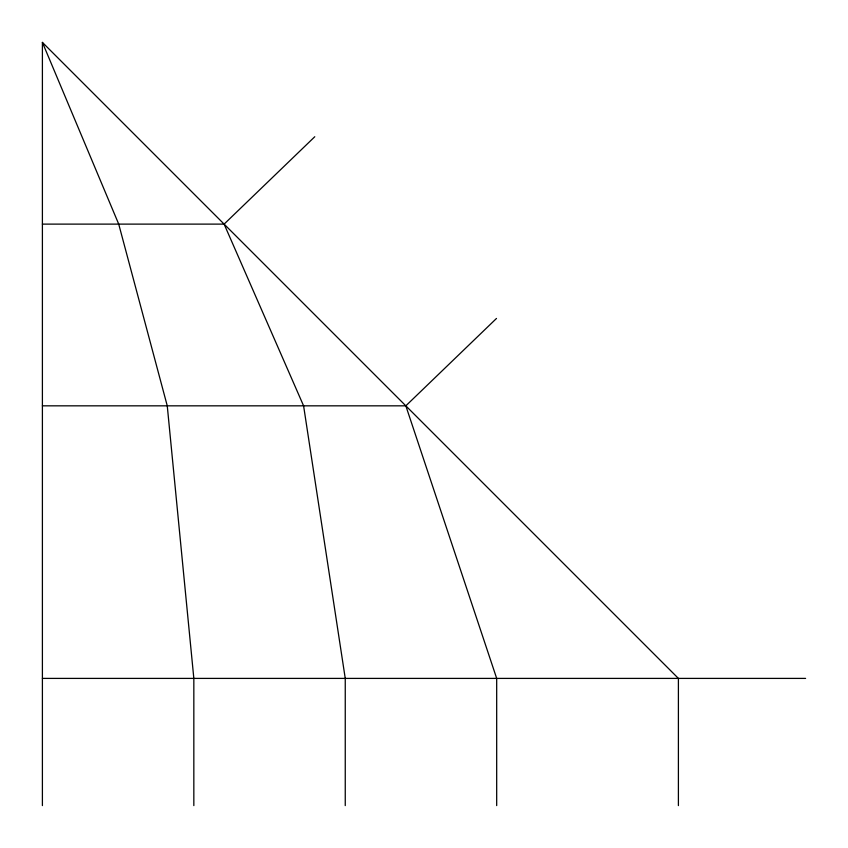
<?xml version="1.0" encoding="UTF-8"?>
<svg xmlns="http://www.w3.org/2000/svg" width="848" height="848" viewBox="0 0 848 848"><rect width="100%" height="100%" fill="white"/><g stroke="black" fill="none" stroke-linecap="round" stroke-linejoin="round"><path stroke-width="1.27" d="M42.4 224.116L224.116 224.116L314.778 136.729M42.4 405.832L405.832 405.832L496.493 318.445M42.4 678.4L805.6 678.4M42.4 805.6L42.4 42.4L678.4 678.4L678.4 805.6M224.116 224.116L303.595 405.832L345.253 678.4L345.253 805.6M42.4 42.4L118.72 224.116L167.257 405.832L193.832 678.4L193.832 805.6M405.832 405.832L496.684 678.4L496.684 805.6"/></g></svg>
